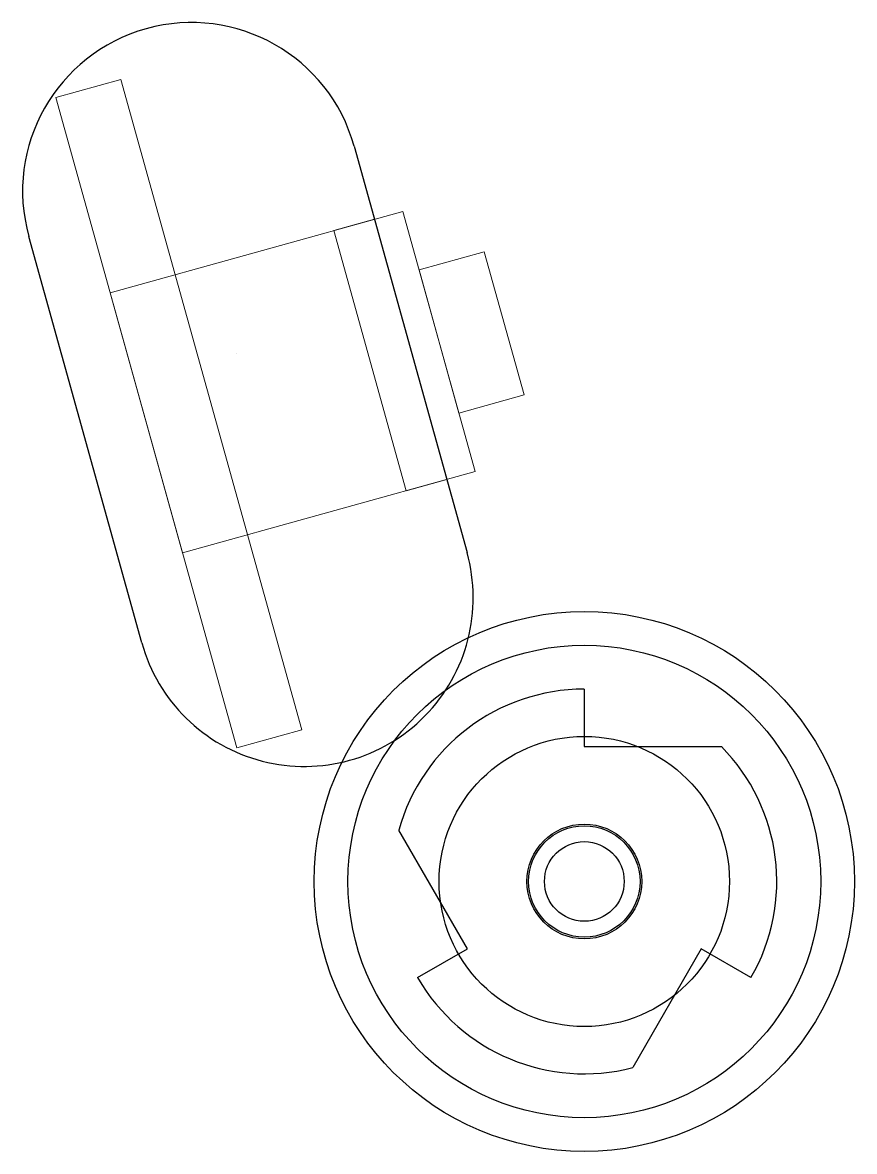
# Model space of a CAD drawing. Extents: x 0.5 to 17.9, y 18.1 to 19.8.
# Drawn here: x 16.643 to 17.875, y 18.147 to 19.82 of the extents above.
import ezdxf

# ---------------------------------------------------------------- set-up
doc = ezdxf.new("R2010")
doc.units = 0
doc.header["$LTSCALE"] = 5
doc.header["$MEASUREMENT"] = 0
for name, color, linetype in [('Z0_BOTCOMP', 4, 'Continuous'), ('Z0_CUT500', 4, 'Continuous'), ('Z0_RUBBER', 4, 'Continuous'), ('Z0_TOPCOMP', 6, 'Continuous')]:
    doc.layers.add(name, color=color, linetype=linetype)

msp = doc.modelspace()

# ---------------------------------------------------------------- linework, layer by layer
at = {"layer": 'Z0_BOTCOMP', "color": 4, "linetype": 'Continuous', "lineweight": 25}
for p, q in [((17.475, 18.8324), (17.475, 18.7474)), ((17.475, 18.7474), (17.678, 18.7474)), ((17.3018, 18.4474), (17.2002, 18.6233)), ((17.2281, 18.4049), (17.3018, 18.4474)), ((17.6482, 18.4474), (17.5466, 18.2716)), ((17.7218, 18.4049), (17.6482, 18.4474))]:
    msp.add_line(p, q, dxfattribs=at)
for radius in [0.085, 0.059]:
    msp.add_circle((17.475, 18.5474), radius, dxfattribs=at)
for start, end in [(90, 164.5679), (-30, 44.5679), (-150, -75.4321)]:
    msp.add_arc((17.475, 18.5474), 0.285, start, end, dxfattribs=at)
at = {"layer": 'Z0_CUT500', "color": 5, "linetype": 'Continuous', "lineweight": 25}
for p, q in [((17.134, 19.637), (17.3014, 19.0348)), ((16.8196, 18.9009), (16.6523, 19.5031))]:
    msp.add_line(p, q, dxfattribs=at)
msp.add_circle((17.475, 18.5474), 0.0825, dxfattribs=at)
for centre, start, end in [((16.8932, 19.57), 15.5294, -164.4706), ((17.0605, 18.9678), -164.4706, 15.5294)]:
    msp.add_arc(centre, 0.25, start, end, dxfattribs=at)
at = {"layer": 'Z0_RUBBER', "color": 2, "linetype": 'Continuous', "lineweight": 25}
for radius in [0.4, 0.215]:
    msp.add_circle((17.475, 18.5474), radius, dxfattribs=at)
at = {"layer": 'Z0_TOPCOMP', "color": 6, "linetype": 'Continuous', "lineweight": 5}
for p, q in [((16.8262, 19.8108), (16.8262, 19.8108)), ((16.7888, 19.7356), (16.6924, 19.7088)), ((17.0565, 18.7721), (16.7888, 19.7356)), ((16.6924, 19.7088), (16.9602, 18.7453)), ((16.7727, 19.4197), (17.2063, 19.5402)), ((17.2063, 19.5402), (17.3134, 19.1548)), ((17.1039, 19.5118), (17.1642, 19.5285)), ((17.1642, 19.5285), (17.2713, 19.1431)), ((17.211, 19.1264), (17.1039, 19.5118)), ((17.2304, 19.4535), (17.3268, 19.4803)), ((17.3268, 19.4803), (17.3857, 19.2683)), ((17.2893, 19.2415), (17.2304, 19.4535)), ((16.8798, 19.0343), (16.7727, 19.4197)), ((16.9601, 19.3291), (16.9601, 19.3291)), ((17.3857, 19.2683), (17.2893, 19.2415)), ((17.3134, 19.1548), (16.8798, 19.0343)), ((17.2713, 19.1431), (17.211, 19.1264)), ((16.9602, 18.7453), (17.0565, 18.7721)), ((17.1274, 18.7269), (17.1274, 18.7269)), ((17.1274, 18.7269), (17.1274, 18.7269))]:
    msp.add_line(p, q, dxfattribs=at)
at = {"layer": 'Z0_TOPCOMP', "color": 6, "linetype": 'Continuous', "lineweight": 25}
msp.add_circle((17.475, 18.5474), 0.35, dxfattribs=at)

doc.saveas('drawing.dxf')
